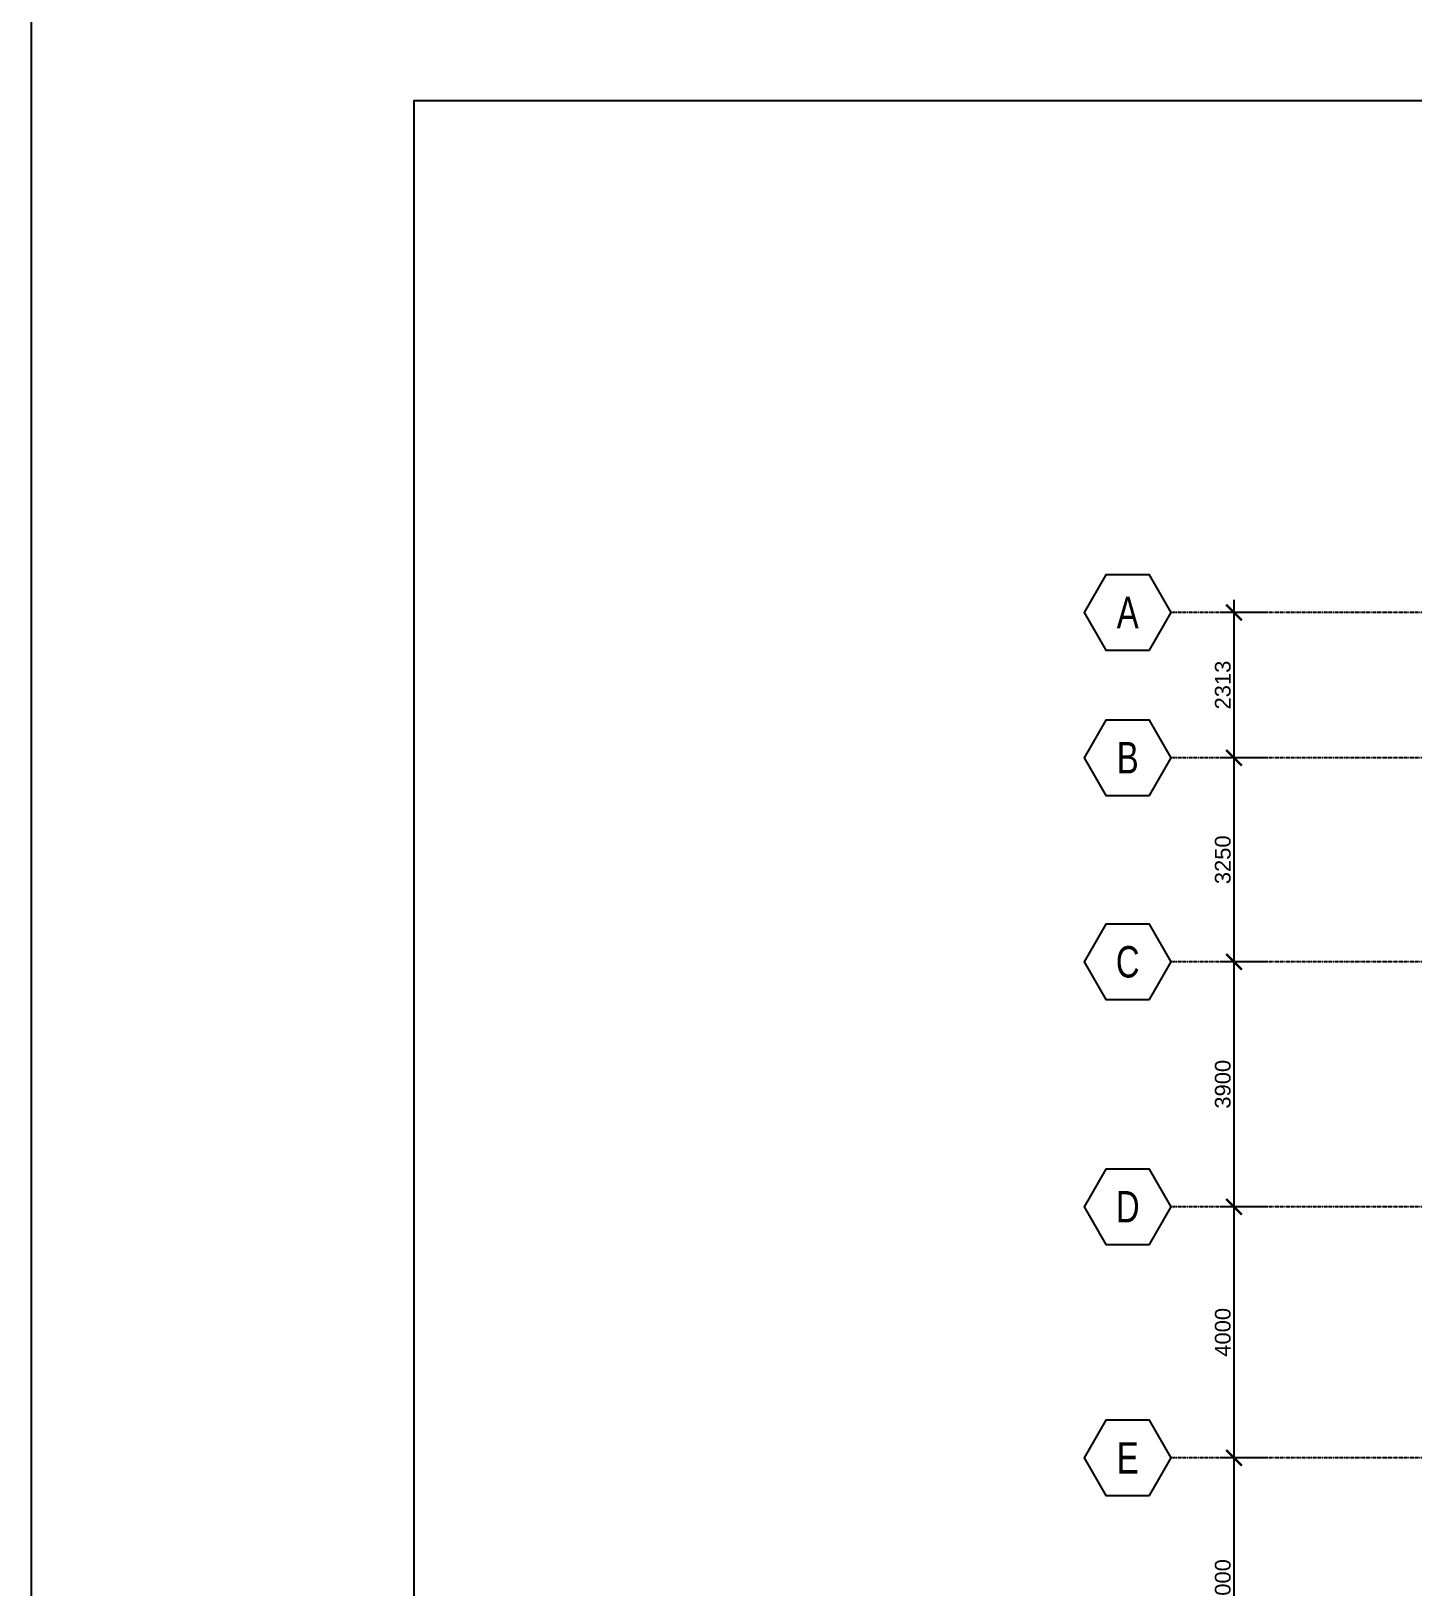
# Model space of a CAD drawing. Header units: inches. Extents: x -189245 to 740841, y -215444 to 469401.
# Drawn here: x 439751 to 461758, y 159311 to 184085 of the extents above; entities that cross this region are included whole.
import ezdxf
from ezdxf.enums import TextEntityAlignment as Align

# ---------------------------------------------------------------- set-up
doc = ezdxf.new("R2010")
doc.units = ezdxf.units.IN
doc.header["$LTSCALE"] = 10
doc.header["$MEASUREMENT"] = 0
doc.linetypes.add('GRID NORMAL$0$GRID BASEMENT$0$GRID GROUND$0$GRID$0$$0$PHANTOM', pattern=[2.5, 1.25, -0.25, 0.25, -0.25, 0.25, -0.25])
doc.layers.add('a-dim', color=8, linetype='Continuous')
doc.layers.add('A-GRID', color=8, linetype='Continuous')
doc.styles.add('GRID NORMAL$0$GRID BASEMENT$0$GRID GROUND$0$GRID$0$Standard', font='ARIAL.TTF')
doc.dimstyles.new('GRID NORMAL$0$GRID BASEMENT$0$GRID GROUND$0$GRID$0$Standard', dxfattribs={"dimtxt": 250, "dimasz": 0.18, "dimexe": 0.18, "dimexo": 0.0625, "dimgap": 50, "dimtad": 1, "dimdec": 0, "dimzin": 0, "dimdsep": 46, "dimtxsty": 'GRID NORMAL$0$GRID BASEMENT$0$GRID GROUND$0$GRID$0$Standard', "dimcen": 0.09, "dimadec": 0, "dimazin": 0, "dimtfac": 1, "dimtdec": 0, "dimtofl": 0, "dimtmove": 0, "dimatfit": 3, "dimfxl": 1, "dimtolj": 1, "dimtzin": 0, "dimarcsym": 0})

# ---------------------------------------------------------------- blocks, each defined once
blk = doc.blocks.new('GRID NORMAL$0$GRID BASEMENT$0$GRID GROUND$0$GRID$0$$0$GRID-H')
at = {"color": 3}
blk.add_lwpolyline([(-10.39, 6), (-13.86, 0), (-10.39, -6), (-3.46, -6), (0, 0), (-3.46, 6)], close=True, dxfattribs=at)
at = {"color": 6, "style": 'GRID NORMAL$0$GRID BASEMENT$0$GRID GROUND$0$GRID$0$Standard', "width": 0.75}
blk.add_attdef('H', text='', height=5, dxfattribs=at).set_placement((-6.93, 0), align=Align.MIDDLE)
blk = doc.blocks.new('GRID NORMAL$0$GRID BASEMENT$0$GRID GROUND$0$GRID$0$_ARCHTICK')
at = {"color": 0, "linetype": 'ByBlock', "ltscale": 20, "const_width": 0.15}
blk.add_lwpolyline([(-0.5, -0.5), (0.5, 0.5)], dxfattribs=at)
blk = doc.blocks.new('*D876')
at = {"layer": 'a-dim', "color": 0, "lineweight": -2, "ltscale": 500}
for p, q in [((458909, 172314), (458909, 175027)), ((459409, 174827), (458709, 174827)), ((459409, 172514), (458709, 172514))]:
    blk.add_line(p, q, dxfattribs=at)
at = {"layer": 'Defpoints', "color": 0, "ltscale": 500}
for p in [(458909, 174827), (459409, 174827), (459409, 172514)]:
    blk.add_point(p, dxfattribs=at)
at = {"layer": 'a-dim', "color": 0, "lineweight": -2, "ltscale": 500, "xscale": 250, "yscale": 250, "zscale": 250}
for p, rotation in [((458909, 174827), 90), ((458909, 172514), 270)]:
    blk.add_blockref('GRID NORMAL$0$GRID BASEMENT$0$GRID GROUND$0$GRID$0$_ARCHTICK', p, dxfattribs=dict(at, rotation=rotation))
at = {"layer": 'a-dim', "color": 3, "ltscale": 500, "insert": (458731, 173671), "char_height": 250, "attachment_point": 5, "rotation": 90, "style": 'GRID NORMAL$0$GRID BASEMENT$0$GRID GROUND$0$GRID$0$Standard'}
blk.add_mtext('\\A1;2313', dxfattribs=at)
blk = doc.blocks.new('*D877')
at = {"layer": 'a-dim', "color": 0, "lineweight": -2, "ltscale": 500}
for p, q in [((458909, 169064), (458909, 172714)), ((459409, 172514), (458709, 172514)), ((459409, 169264), (458709, 169264))]:
    blk.add_line(p, q, dxfattribs=at)
at = {"layer": 'Defpoints', "color": 0, "ltscale": 500}
for p in [(458909, 172514), (459409, 172514), (459409, 169264)]:
    blk.add_point(p, dxfattribs=at)
at = {"layer": 'a-dim', "color": 0, "lineweight": -2, "ltscale": 500, "xscale": 250, "yscale": 250, "zscale": 250}
for p, rotation in [((458909, 172514), 90), ((458909, 169264), 270)]:
    blk.add_blockref('GRID NORMAL$0$GRID BASEMENT$0$GRID GROUND$0$GRID$0$_ARCHTICK', p, dxfattribs=dict(at, rotation=rotation))
at = {"layer": 'a-dim', "color": 3, "ltscale": 500, "insert": (458731, 170889), "char_height": 250, "attachment_point": 5, "rotation": 90, "style": 'GRID NORMAL$0$GRID BASEMENT$0$GRID GROUND$0$GRID$0$Standard'}
blk.add_mtext('\\A1;3250', dxfattribs=at)
blk = doc.blocks.new('*D878')
at = {"layer": 'a-dim', "color": 0, "lineweight": -2, "ltscale": 500}
for p, q in [((458909, 165164), (458909, 169464)), ((459409, 169264), (458709, 169264)), ((459409, 165364), (458709, 165364))]:
    blk.add_line(p, q, dxfattribs=at)
at = {"layer": 'Defpoints', "color": 0, "ltscale": 500}
for p in [(458909, 169264), (459409, 169264), (459409, 165364)]:
    blk.add_point(p, dxfattribs=at)
at = {"layer": 'a-dim', "color": 0, "lineweight": -2, "ltscale": 500, "xscale": 250, "yscale": 250, "zscale": 250}
for p, rotation in [((458909, 169264), 90), ((458909, 165364), 270)]:
    blk.add_blockref('GRID NORMAL$0$GRID BASEMENT$0$GRID GROUND$0$GRID$0$_ARCHTICK', p, dxfattribs=dict(at, rotation=rotation))
at = {"layer": 'a-dim', "color": 3, "ltscale": 500, "insert": (458731, 167314), "char_height": 250, "attachment_point": 5, "rotation": 90, "style": 'GRID NORMAL$0$GRID BASEMENT$0$GRID GROUND$0$GRID$0$Standard'}
blk.add_mtext('\\A1;3900', dxfattribs=at)
blk = doc.blocks.new('*D879')
at = {"layer": 'a-dim', "color": 0, "lineweight": -2, "ltscale": 500}
for p, q in [((458909, 161164), (458909, 165564)), ((459409, 165364), (458709, 165364)), ((459409, 161364), (458709, 161364))]:
    blk.add_line(p, q, dxfattribs=at)
at = {"layer": 'Defpoints', "color": 0, "ltscale": 500}
for p in [(458909, 165364), (459409, 165364), (459409, 161364)]:
    blk.add_point(p, dxfattribs=at)
at = {"layer": 'a-dim', "color": 0, "lineweight": -2, "ltscale": 500, "xscale": 250, "yscale": 250, "zscale": 250}
for p, rotation in [((458909, 165364), 90), ((458909, 161364), 270)]:
    blk.add_blockref('GRID NORMAL$0$GRID BASEMENT$0$GRID GROUND$0$GRID$0$_ARCHTICK', p, dxfattribs=dict(at, rotation=rotation))
at = {"layer": 'a-dim', "color": 3, "ltscale": 500, "insert": (458731, 163364), "char_height": 250, "attachment_point": 5, "rotation": 90, "style": 'GRID NORMAL$0$GRID BASEMENT$0$GRID GROUND$0$GRID$0$Standard'}
blk.add_mtext('\\A1;4000', dxfattribs=at)
blk = doc.blocks.new('*D880')
at = {"layer": 'a-dim', "color": 0, "lineweight": -2, "ltscale": 500}
for p, q in [((458909, 157164), (458909, 161564)), ((459409, 161364), (458709, 161364)), ((459409, 157364), (458709, 157364))]:
    blk.add_line(p, q, dxfattribs=at)
at = {"layer": 'Defpoints', "color": 0, "ltscale": 500}
for p in [(458909, 161364), (459409, 161364), (459409, 157364)]:
    blk.add_point(p, dxfattribs=at)
at = {"layer": 'a-dim', "color": 0, "lineweight": -2, "ltscale": 500, "xscale": 250, "yscale": 250, "zscale": 250}
for p, rotation in [((458909, 161364), 90), ((458909, 157364), 270)]:
    blk.add_blockref('GRID NORMAL$0$GRID BASEMENT$0$GRID GROUND$0$GRID$0$_ARCHTICK', p, dxfattribs=dict(at, rotation=rotation))
at = {"layer": 'a-dim', "color": 3, "ltscale": 500, "insert": (458731, 159364), "char_height": 250, "attachment_point": 5, "rotation": 90, "style": 'GRID NORMAL$0$GRID BASEMENT$0$GRID GROUND$0$GRID$0$Standard'}
blk.add_mtext('\\A1;4000', dxfattribs=at)

msp = doc.modelspace()

# ---------------------------------------------------------------- linework, layer by layer
at = {"layer": 'A-GRID', "linetype": 'GRID NORMAL$0$GRID BASEMENT$0$GRID GROUND$0$GRID$0$$0$PHANTOM'}
for p, q in [((524924.32718, 174826.96632), (457908.88734, 174826.96632)), ((524924.32718, 172514.43301), (457908.88734, 172514.43301)), ((524924.32718, 169264.43301), (457908.88734, 169264.43301)), ((524924.32718, 165364.43301), (457908.88734, 165364.43301)), ((524924.32718, 161364.43301), (457908.88734, 161364.43301))]:
    msp.add_line(p, q, dxfattribs=at)
at = {"layer": 'Defpoints', "color": 2}
msp.add_lwpolyline([(439751.44144, 111624.55308), (544751.44144, 111624.55308), (544751.44144, 185874.55308), (439751.44144, 185874.55308)], close=True, dxfattribs=at)
at = {"layer": 'Defpoints', "color": 5}
msp.add_lwpolyline([(445844.44144, 114524.55308), (541044.44144, 114524.55308), (541044.44144, 182974.55308), (445844.44144, 182974.55308)], close=True, dxfattribs=at)

# ---------------------------------------------------------------- block references
at = {"layer": 'A-GRID'}
ref = msp.add_blockref('GRID NORMAL$0$GRID BASEMENT$0$GRID GROUND$0$GRID$0$$0$GRID-H', (456523.24669, 174826.96632), dxfattribs=dict(at, xscale=100, yscale=100, zscale=100, rotation=180))
ref.add_attrib('H', 'A', dxfattribs={"layer": '0', "color": 6, "height": 500, "style": 'GRID NORMAL$0$GRID BASEMENT$0$GRID GROUND$0$GRID$0$Standard', "width": 0.75}).set_placement((457216.06702, 174826.96632), align=Align.MIDDLE)
ref = msp.add_blockref('GRID NORMAL$0$GRID BASEMENT$0$GRID GROUND$0$GRID$0$$0$GRID-H', (456523.24669, 172514.43301), dxfattribs=dict(at, xscale=100, yscale=100, zscale=100, rotation=180))
ref.add_attrib('H', 'B', dxfattribs={"layer": '0', "color": 6, "height": 500, "style": 'GRID NORMAL$0$GRID BASEMENT$0$GRID GROUND$0$GRID$0$Standard', "width": 0.75}).set_placement((457216.06702, 172514.43301), align=Align.MIDDLE)
ref = msp.add_blockref('GRID NORMAL$0$GRID BASEMENT$0$GRID GROUND$0$GRID$0$$0$GRID-H', (456523.24669, 169264.43301), dxfattribs=dict(at, xscale=100, yscale=100, zscale=100, rotation=180))
ref.add_attrib('H', 'C', dxfattribs={"layer": '0', "color": 6, "height": 500, "style": 'GRID NORMAL$0$GRID BASEMENT$0$GRID GROUND$0$GRID$0$Standard', "width": 0.75}).set_placement((457216.06702, 169264.43301), align=Align.MIDDLE)
ref = msp.add_blockref('GRID NORMAL$0$GRID BASEMENT$0$GRID GROUND$0$GRID$0$$0$GRID-H', (456523.24669, 165364.43301), dxfattribs=dict(at, xscale=100, yscale=100, zscale=100, rotation=180))
ref.add_attrib('H', 'D', dxfattribs={"layer": '0', "color": 6, "height": 500, "style": 'GRID NORMAL$0$GRID BASEMENT$0$GRID GROUND$0$GRID$0$Standard', "width": 0.75}).set_placement((457216.06702, 165364.43301), align=Align.MIDDLE)
ref = msp.add_blockref('GRID NORMAL$0$GRID BASEMENT$0$GRID GROUND$0$GRID$0$$0$GRID-H', (456523.24669, 161364.43301), dxfattribs=dict(at, xscale=100, yscale=100, zscale=100, rotation=180))
ref.add_attrib('H', 'E', dxfattribs={"layer": '0', "color": 6, "height": 500, "style": 'GRID NORMAL$0$GRID BASEMENT$0$GRID GROUND$0$GRID$0$Standard', "width": 0.75}).set_placement((457216.06702, 161364.43301), align=Align.MIDDLE)

# ---------------------------------------------------------------- dimensions: what is measured, and where the dimension line sits
at = {"layer": 'a-dim', "ltscale": 500}
for base, p1, p2, picture, middle in [((458908.88734, 174826.96632), (459408.88734, 172514.43301), (459408.88734, 174826.96632), '*D876', (458731.15883, 173670.69967)), ((458908.88734, 172514.43301), (459408.88734, 169264.43301), (459408.88734, 172514.43301), '*D877', (458731.15883, 170889.43301)), ((458908.88734, 169264.43301), (459408.82484, 165364.43301), (459408.88734, 169264.43301), '*D878', (458731.15883, 167314.43301)), ((458908.88734, 165364.43301), (459408.88734, 161364.43301), (459408.88734, 165364.43301), '*D879', (458731.24409, 163364.43301)), ((458908.88734, 161364.43301), (459408.88734, 157364.43301), (459408.88734, 161364.43301), '*D880', (458731.24409, 159364.43301))]:
    dim = msp.add_linear_dim(base=base, p1=p1, p2=p2, angle=270, dimstyle='GRID NORMAL$0$GRID BASEMENT$0$GRID GROUND$0$GRID$0$Standard', override={"dimasz": 250, "dimexe": 200, "dimblk1": 'GRID NORMAL$0$GRID BASEMENT$0$GRID GROUND$0$GRID$0$_ARCHTICK', "dimblk2": 'GRID NORMAL$0$GRID BASEMENT$0$GRID GROUND$0$GRID$0$_ARCHTICK', "dimsah": 1, "dimdle": 200, "dimclrt": 3}, dxfattribs=at)
    dim.commit()
    dim.dimension.update_dxf_attribs({"geometry": picture, "text_midpoint": middle})

doc.saveas('drawing.dxf')
